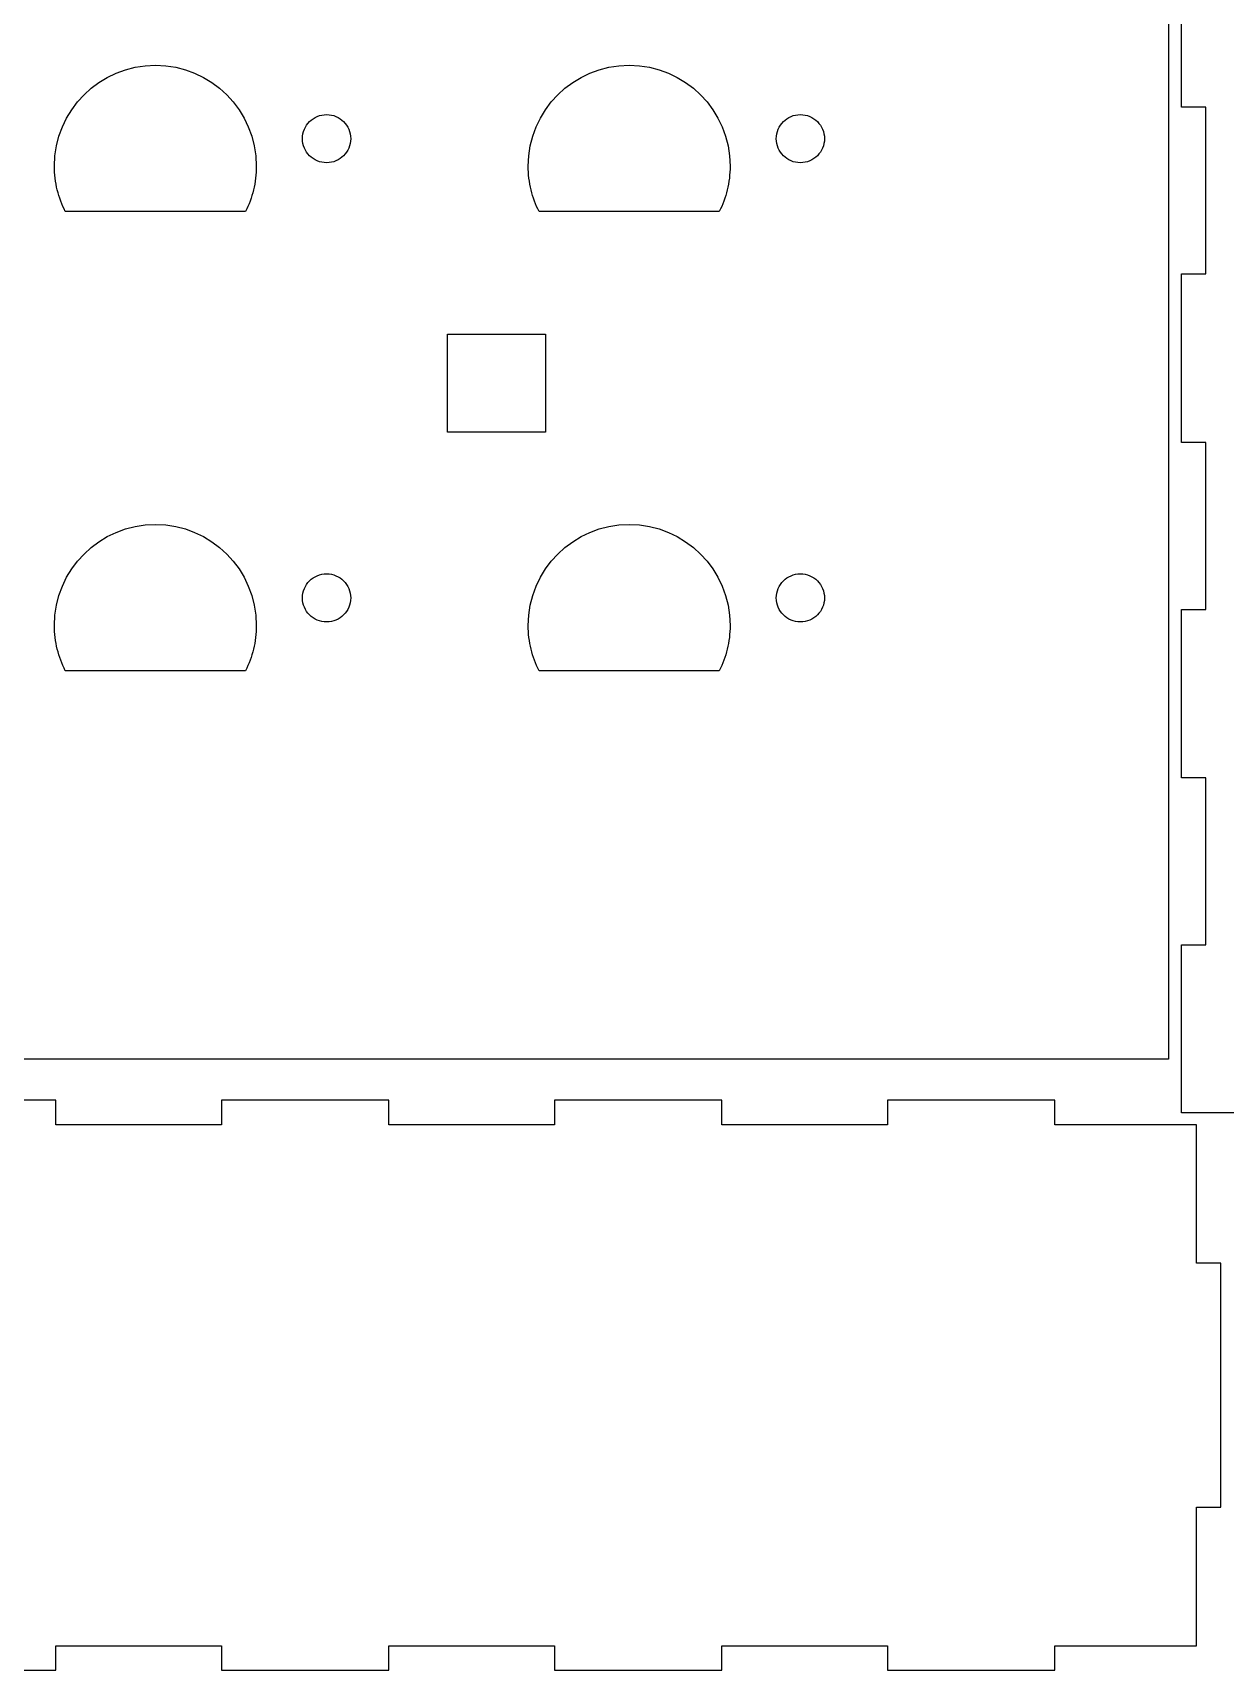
# Model space of a CAD drawing. Extents: x 11 to 585, y 6 to 386.
# Drawn here: x 130.9 to 276.8, y 8.9 to 209.4 of the extents above; entities that cross this region are included whole.
import ezdxf

# ---------------------------------------------------------------- set-up
doc = ezdxf.new("R2010")
doc.units = 0
doc.layers.get('0').update_dxf_attribs({"linetype": 'CONTINUOUS'})

msp = doc.modelspace()

# ---------------------------------------------------------------- linework, layer by layer
at = {"color": 7}
for p, q in [((269.894527, 385.790707), (269.894527, 83.715672)), ((271.482083, 200.316613), (271.482083, 220.939946)), ((141.059829, 204.463318), (142.194757, 204.879224)), ((142.194757, 204.879224), (143.378566, 205.184001)), ((143.378566, 205.184001), (144.605048, 205.371428)), ((144.605048, 205.371428), (145.867992, 205.435286)), ((145.867992, 205.435286), (147.130908, 205.371428)), ((147.130908, 205.371428), (148.35739, 205.184001)), ((148.35739, 205.184001), (149.541199, 204.879224)), ((149.541199, 204.879224), (150.676127, 204.463318)), ((199.064256, 204.463318), (200.199185, 204.879224)), ((200.199185, 204.879224), (201.382994, 205.184001)), ((201.382994, 205.184001), (202.609475, 205.371428)), ((202.609475, 205.371428), (203.87242, 205.435286)), ((203.87242, 205.435286), (205.135336, 205.371428)), ((205.135336, 205.371428), (206.361817, 205.184001)), ((206.361817, 205.184001), (207.545627, 204.879224)), ((207.545627, 204.879224), (208.680555, 204.463318)), ((137.133101, 201.812803), (138.010389, 202.611023)), ((138.010389, 202.611023), (138.961422, 203.322999)), ((138.961422, 203.322999), (139.979962, 203.942503)), ((139.979962, 203.942503), (141.059829, 204.463318)), ((150.676127, 204.463318), (151.755994, 203.942503)), ((151.755994, 203.942503), (152.774534, 203.322999)), ((152.774534, 203.322999), (153.725567, 202.611023)), ((153.725567, 202.611023), (154.602883, 201.812803)), ((195.137529, 201.812803), (196.014817, 202.611023)), ((196.014817, 202.611023), (196.965849, 203.322999)), ((196.965849, 203.322999), (197.984389, 203.942503)), ((197.984389, 203.942503), (199.064256, 204.463318)), ((208.680555, 204.463318), (209.760422, 203.942503)), ((209.760422, 203.942503), (210.778962, 203.322999)), ((210.778962, 203.322999), (211.729995, 202.611023)), ((211.729995, 202.611023), (212.607311, 201.812803)), ((135.624511, 199.98249), (136.335739, 200.93455)), ((136.335739, 200.93455), (137.133101, 201.812803)), ((154.602883, 201.812803), (155.400217, 200.93455)), ((155.400217, 200.93455), (156.111445, 199.98249)), ((193.628939, 199.98249), (194.340167, 200.93455)), ((194.340167, 200.93455), (195.137529, 201.812803)), ((212.607311, 201.812803), (213.404645, 200.93455)), ((213.404645, 200.93455), (214.115873, 199.98249)), ((134.485434, 197.881823), (135.005682, 198.962841)), ((135.005682, 198.962841), (135.624511, 199.98249)), ((156.111445, 199.98249), (156.730274, 198.962841)), ((156.730274, 198.962841), (157.250522, 197.881823)), ((164.553305, 198.318158), (164.743692, 198.527652)), ((164.743692, 198.527652), (164.953185, 198.718047)), ((164.953185, 198.718047), (165.180289, 198.887869)), ((165.180289, 198.887869), (165.423509, 199.035635)), ((165.423509, 199.035635), (165.681375, 199.159858)), ((165.681375, 199.159858), (165.952421, 199.259059)), ((165.952421, 199.259059), (166.235123, 199.331748)), ((166.235123, 199.331748), (166.528042, 199.376455)), ((166.528042, 199.376455), (166.829653, 199.391666)), ((166.829653, 199.391666), (167.131292, 199.376455)), ((167.131292, 199.376455), (167.424182, 199.331748)), ((167.424182, 199.331748), (167.706884, 199.259059)), ((167.706884, 199.259059), (167.97793, 199.159858)), ((167.97793, 199.159858), (168.235825, 199.035635)), ((168.235825, 199.035635), (168.479044, 198.887869)), ((168.479044, 198.887869), (168.706148, 198.718047)), ((168.706148, 198.718047), (168.915642, 198.527652)), ((168.915642, 198.527652), (169.106029, 198.318158)), ((192.489861, 197.881823), (193.01011, 198.962841)), ((193.01011, 198.962841), (193.628939, 199.98249)), ((214.115873, 199.98249), (214.734702, 198.962841)), ((214.734702, 198.962841), (215.25495, 197.881823)), ((222.557761, 198.318183), (222.748148, 198.527674)), ((222.748148, 198.527674), (222.957641, 198.718075)), ((222.957641, 198.718075), (223.184745, 198.887897)), ((223.184745, 198.887897), (223.427965, 199.035663)), ((223.427965, 199.035663), (223.685831, 199.159886)), ((223.685831, 199.159886), (223.956877, 199.259087)), ((223.956877, 199.259087), (224.239579, 199.331776)), ((224.239579, 199.331776), (224.532498, 199.37648)), ((224.532498, 199.37648), (224.834109, 199.39172)), ((224.834109, 199.39172), (225.135748, 199.37648)), ((225.135748, 199.37648), (225.428638, 199.331776)), ((225.428638, 199.331776), (225.711368, 199.259087)), ((225.711368, 199.259087), (225.982386, 199.159886)), ((225.982386, 199.159886), (226.240281, 199.035663)), ((226.240281, 199.035663), (226.4835, 198.887897)), ((226.4835, 198.887897), (226.710604, 198.718075)), ((226.710604, 198.718075), (226.920098, 198.527674)), ((226.920098, 198.527674), (227.110485, 198.318183)), ((274.482077, 200.316613), (271.482083, 200.316613)), ((274.482077, 179.873279), (274.482077, 200.316613)), ((133.765541, 195.560562), (134.069974, 196.745655)), ((134.069974, 196.745655), (134.485434, 197.881823)), ((157.250522, 197.881823), (157.665982, 196.745655)), ((157.665982, 196.745655), (157.970415, 195.560559)), ((163.87964, 196.441682), (163.89488, 196.743304)), ((163.89488, 196.743304), (163.939584, 197.036214)), ((163.939584, 197.036214), (164.012285, 197.318922)), ((164.012285, 197.318922), (164.111486, 197.589957)), ((164.111486, 197.589957), (164.23572, 197.847832)), ((164.23572, 197.847832), (164.383463, 198.091059)), ((164.383463, 198.091059), (164.553305, 198.318158)), ((169.106029, 198.318158), (169.275842, 198.091059)), ((169.275842, 198.091059), (169.423613, 197.847832)), ((169.423613, 197.847832), (169.547848, 197.589957)), ((169.547848, 197.589957), (169.647021, 197.318922)), ((169.647021, 197.318922), (169.719721, 197.036214)), ((169.719721, 197.036214), (169.764425, 196.743304)), ((169.764425, 196.743304), (169.779665, 196.441682)), ((191.769969, 195.560562), (192.074402, 196.745655)), ((192.074402, 196.745655), (192.489861, 197.881823)), ((215.25495, 197.881823), (215.670409, 196.745655)), ((215.670409, 196.745655), (215.974843, 195.560562)), ((221.884096, 196.44171), (221.899336, 196.743333)), ((221.899336, 196.743333), (221.94404, 197.03624)), ((221.94404, 197.03624), (222.016741, 197.31895)), ((222.016741, 197.31895), (222.115942, 197.589985)), ((222.115942, 197.589985), (222.240176, 197.847857)), ((222.240176, 197.847857), (222.387919, 198.091085)), ((222.387919, 198.091085), (222.557761, 198.318183)), ((227.110485, 198.318183), (227.280298, 198.091085)), ((227.280298, 198.091085), (227.428069, 197.847857)), ((227.428069, 197.847857), (227.552304, 197.589985)), ((227.552304, 197.589985), (227.651477, 197.31895)), ((227.651477, 197.31895), (227.724177, 197.03624)), ((227.724177, 197.03624), (227.768881, 196.743333)), ((227.768881, 196.743333), (227.784121, 196.44171)), ((133.578315, 194.332757), (133.765541, 195.560562)), ((157.970415, 195.560559), (158.157641, 194.332757)), ((163.89488, 196.140063), (163.87964, 196.441682)), ((163.939584, 195.847156), (163.89488, 196.140063)), ((164.012285, 195.564448), (163.939584, 195.847156)), ((164.111486, 195.29341), (164.012285, 195.564448)), ((164.23572, 195.035538), (164.111486, 195.29341)), ((164.383463, 194.792311), (164.23572, 195.035538)), ((164.553305, 194.565209), (164.383463, 194.792311)), ((164.743692, 194.355718), (164.553305, 194.565209)), ((169.106029, 194.565209), (168.915642, 194.355718)), ((169.275842, 194.792311), (169.106029, 194.565209)), ((169.423613, 195.035538), (169.275842, 194.792311)), ((169.547848, 195.29341), (169.423613, 195.035538)), ((169.647021, 195.564448), (169.547848, 195.29341)), ((169.719721, 195.847156), (169.647021, 195.564448)), ((169.764425, 196.140063), (169.719721, 195.847156)), ((169.779665, 196.441682), (169.764425, 196.140063)), ((191.582743, 194.332757), (191.769969, 195.560562)), ((215.974843, 195.560562), (216.162069, 194.332757)), ((221.899336, 196.140091), (221.884096, 196.44171)), ((221.94404, 195.847184), (221.899336, 196.140091)), ((222.016741, 195.564473), (221.94404, 195.847184)), ((222.115942, 195.293439), (222.016741, 195.564473)), ((222.240176, 195.035566), (222.115942, 195.293439)), ((222.387919, 194.792339), (222.240176, 195.035566)), ((222.557761, 194.565237), (222.387919, 194.792339)), ((222.748148, 194.355747), (222.557761, 194.565237)), ((227.110485, 194.565237), (226.920098, 194.355747)), ((227.280298, 194.792339), (227.110485, 194.565237)), ((227.428069, 195.035566), (227.280298, 194.792339)), ((227.552304, 195.293439), (227.428069, 195.035566)), ((227.651477, 195.564473), (227.552304, 195.293439)), ((227.724177, 195.847184), (227.651477, 195.564473)), ((227.768881, 196.140091), (227.724177, 195.847184)), ((227.784121, 196.44171), (227.768881, 196.140091)), ((133.514109, 193.068461), (133.514533, 193.068463)), ((133.519754, 192.694968), (133.514109, 193.068461)), ((133.514533, 193.068463), (133.578315, 194.332757)), ((133.536687, 192.324359), (133.519754, 192.694968)), ((158.157641, 194.332757), (158.221451, 193.068463)), ((158.215807, 192.695072), (158.199438, 192.324528)), ((158.221451, 193.068463), (158.215807, 192.695072)), ((164.953185, 194.16532), (164.743692, 194.355718)), ((165.180289, 193.995496), (164.953185, 194.16532)), ((165.423509, 193.847733), (165.180289, 193.995496)), ((165.681375, 193.72351), (165.423509, 193.847733)), ((165.952421, 193.624309), (165.681375, 193.72351)), ((166.235123, 193.551619), (165.952421, 193.624309)), ((166.528042, 193.506913), (166.235123, 193.551619)), ((166.829653, 193.491701), (166.528042, 193.506913)), ((167.131292, 193.506913), (166.829653, 193.491701)), ((167.424182, 193.551619), (167.131292, 193.506913)), ((167.706884, 193.624309), (167.424182, 193.551619)), ((167.97793, 193.72351), (167.706884, 193.624309)), ((168.235825, 193.847733), (167.97793, 193.72351)), ((168.479044, 193.995496), (168.235825, 193.847733)), ((168.706148, 194.16532), (168.479044, 193.995496)), ((168.915642, 194.355718), (168.706148, 194.16532)), ((191.518537, 193.068461), (191.518961, 193.068463)), ((191.524182, 192.694968), (191.518537, 193.068461)), ((191.518961, 193.068463), (191.582743, 194.332757)), ((191.541115, 192.324359), (191.524182, 192.694968)), ((216.162069, 194.332757), (216.225879, 193.068463)), ((216.220235, 192.695072), (216.203866, 192.324528)), ((216.225879, 193.068463), (216.220235, 192.695072)), ((222.957641, 194.165348), (222.748148, 194.355747)), ((223.184745, 193.995524), (222.957641, 194.165348)), ((223.427965, 193.847761), (223.184745, 193.995524)), ((223.685831, 193.723538), (223.427965, 193.847761)), ((223.956877, 193.624337), (223.685831, 193.723538)), ((224.239579, 193.551645), (223.956877, 193.624337)), ((224.532498, 193.506941), (224.239579, 193.551645)), ((224.834109, 193.491729), (224.532498, 193.506941)), ((225.135748, 193.506941), (224.834109, 193.491729)), ((225.428638, 193.551645), (225.135748, 193.506941)), ((225.711368, 193.624337), (225.428638, 193.551645)), ((225.982386, 193.723538), (225.711368, 193.624337)), ((226.240281, 193.847761), (225.982386, 193.723538)), ((226.4835, 193.995524), (226.240281, 193.847761)), ((226.710604, 194.165348), (226.4835, 193.995524)), ((226.920098, 194.355747), (226.710604, 194.165348)), ((133.564627, 191.956773), (133.536687, 192.324359)), ((133.603207, 191.592342), (133.564627, 191.956773)), ((133.652398, 191.231214), (133.603207, 191.592342)), ((133.712004, 190.873508), (133.652398, 191.231214)), ((133.781854, 190.519382), (133.712004, 190.873508)), ((133.861751, 190.168957), (133.781854, 190.519382)), ((157.958195, 190.519511), (157.879313, 190.169042)), ((158.027057, 190.873683), (157.958195, 190.519511)), ((158.085759, 191.231411), (158.027057, 190.873683)), ((158.13416, 191.592557), (158.085759, 191.231411)), ((158.172063, 191.956976), (158.13416, 191.592557)), ((158.199438, 192.324528), (158.172063, 191.956976)), ((191.569055, 191.956773), (191.541115, 192.324359)), ((191.607635, 191.592342), (191.569055, 191.956773)), ((191.656826, 191.231211), (191.607635, 191.592342)), ((191.716431, 190.873508), (191.656826, 191.231211)), ((191.786281, 190.519379), (191.716431, 190.873508)), ((191.866179, 190.168957), (191.786281, 190.519379)), ((215.962622, 190.519509), (215.883741, 190.169042)), ((216.031485, 190.873683), (215.962622, 190.519509)), ((216.090187, 191.231411), (216.031485, 190.873683)), ((216.138588, 191.592557), (216.090187, 191.231411)), ((216.17649, 191.956976), (216.138588, 191.592557)), ((216.203866, 192.324528), (216.17649, 191.956976)), ((133.951497, 189.82238), (133.861751, 190.168957)), ((134.050953, 189.479788), (133.951497, 189.82238)), ((134.159862, 189.141313), (134.050953, 189.479788)), ((134.278085, 188.8071), (134.159862, 189.141313)), ((134.405452, 188.477281), (134.278085, 188.8071)), ((134.541737, 188.151991), (134.405452, 188.477281)), ((157.340128, 188.477176), (157.204435, 188.151895)), ((157.466733, 188.807012), (157.340128, 188.477176)), ((157.584137, 189.141259), (157.466733, 188.807012)), ((157.692115, 189.479774), (157.584137, 189.141259)), ((157.790555, 189.822414), (157.692115, 189.479774)), ((157.879313, 190.169042), (157.790555, 189.822414)), ((191.955925, 189.82238), (191.866179, 190.168957)), ((192.05538, 189.479788), (191.955925, 189.82238)), ((192.16429, 189.141313), (192.05538, 189.479788)), ((192.282513, 188.807097), (192.16429, 189.141313)), ((192.40988, 188.477278), (192.282513, 188.807097)), ((192.546165, 188.151989), (192.40988, 188.477278)), ((215.344556, 188.477174), (215.208863, 188.151895)), ((215.471161, 188.807012), (215.344556, 188.477174)), ((215.588565, 189.141259), (215.471161, 188.807012)), ((215.696543, 189.479774), (215.588565, 189.141259)), ((215.794982, 189.822414), (215.696543, 189.479774)), ((215.883741, 190.169042), (215.794982, 189.822414)), ((134.686771, 187.831373), (134.541737, 188.151991)), ((134.840356, 187.515561), (134.686771, 187.831373)), ((136.219492, 187.515561), (134.840356, 187.515561)), ((137.598627, 187.515561), (136.219492, 187.515561)), ((138.977734, 187.515561), (137.598627, 187.515561)), ((140.356869, 187.515561), (138.977734, 187.515561)), ((141.736005, 187.515561), (140.356869, 187.515561)), ((143.11514, 187.515561), (141.736005, 187.515561)), ((144.494247, 187.515561), (143.11514, 187.515561)), ((145.873383, 187.515561), (144.494247, 187.515561)), ((147.252518, 187.515561), (145.873383, 187.515561)), ((148.631653, 187.515561), (147.252518, 187.515561)), ((150.01076, 187.515561), (148.631653, 187.515561)), ((151.389896, 187.515561), (150.01076, 187.515561)), ((152.769031, 187.515561), (151.389896, 187.515561)), ((154.148166, 187.515561), (152.769031, 187.515561)), ((155.527273, 187.515561), (154.148166, 187.515561)), ((156.906409, 187.515561), (155.527273, 187.515561)), ((157.059797, 187.831311), (156.906409, 187.515561)), ((157.204435, 188.151895), (157.059797, 187.831311)), ((192.691199, 187.83137), (192.546165, 188.151989)), ((192.844784, 187.515561), (192.691199, 187.83137)), ((194.223919, 187.515561), (192.844784, 187.515561)), ((195.603055, 187.515561), (194.223919, 187.515561)), ((196.982162, 187.515561), (195.603055, 187.515561)), ((198.361297, 187.515561), (196.982162, 187.515561)), ((199.740433, 187.515561), (198.361297, 187.515561)), ((201.119568, 187.515561), (199.740433, 187.515561)), ((202.498675, 187.515561), (201.119568, 187.515561)), ((203.87781, 187.515561), (202.498675, 187.515561)), ((205.256946, 187.515561), (203.87781, 187.515561)), ((206.636081, 187.515561), (205.256946, 187.515561)), ((208.015188, 187.515561), (206.636081, 187.515561)), ((209.394323, 187.515561), (208.015188, 187.515561)), ((210.773459, 187.515561), (209.394323, 187.515561)), ((212.152594, 187.515561), (210.773459, 187.515561)), ((213.531701, 187.515561), (212.152594, 187.515561)), ((214.910837, 187.515561), (213.531701, 187.515561)), ((215.064224, 187.831308), (214.910837, 187.515561)), ((215.208863, 188.151895), (215.064224, 187.831308)), ((271.482083, 159.249947), (271.482083, 179.873279)), ((271.482083, 179.873279), (274.482077, 179.873279)), ((181.614485, 172.497844), (193.614489, 172.497844)), ((181.614485, 160.497846), (181.614485, 172.497844)), ((193.614489, 172.497844), (193.614489, 160.497846)), ((193.614489, 160.497846), (181.614485, 160.497846)), ((274.482077, 159.249947), (271.482083, 159.249947)), ((274.482077, 138.806616), (274.482077, 159.249947)), ((141.059829, 148.235654), (142.194757, 148.65156)), ((142.194757, 148.65156), (143.378566, 148.956337)), ((143.378566, 148.956337), (144.605048, 149.143764)), ((144.605048, 149.143764), (145.867992, 149.207622)), ((145.867992, 149.207622), (147.130908, 149.143764)), ((147.130908, 149.143764), (148.35739, 148.956337)), ((148.35739, 148.956337), (149.541199, 148.65156)), ((149.541199, 148.65156), (150.676127, 148.235654)), ((199.064256, 148.235654), (200.199185, 148.65156)), ((200.199185, 148.65156), (201.382994, 148.956337)), ((201.382994, 148.956337), (202.609475, 149.143764)), ((202.609475, 149.143764), (203.87242, 149.207622)), ((203.87242, 149.207622), (205.135336, 149.143764)), ((205.135336, 149.143764), (206.361817, 148.956337)), ((206.361817, 148.956337), (207.545627, 148.65156)), ((207.545627, 148.65156), (208.680555, 148.235654)), ((137.133101, 145.585139), (138.010389, 146.383359)), ((138.010389, 146.383359), (138.961422, 147.095335)), ((138.961422, 147.095335), (139.979962, 147.714839)), ((139.979962, 147.714839), (141.059829, 148.235654)), ((150.676127, 148.235654), (151.755994, 147.714839)), ((151.755994, 147.714839), (152.774534, 147.095335)), ((152.774534, 147.095335), (153.725567, 146.383359)), ((153.725567, 146.383359), (154.602883, 145.585136)), ((195.137529, 145.585139), (196.014817, 146.383359)), ((196.014817, 146.383359), (196.965849, 147.095335)), ((196.965849, 147.095335), (197.984389, 147.714839)), ((197.984389, 147.714839), (199.064256, 148.235654)), ((208.680555, 148.235654), (209.760422, 147.714839)), ((209.760422, 147.714839), (210.778962, 147.095335)), ((210.778962, 147.095335), (211.729995, 146.383359)), ((211.729995, 146.383359), (212.607311, 145.585139)), ((135.624511, 143.754823), (136.335739, 144.706886)), ((136.335739, 144.706886), (137.133101, 145.585139)), ((154.602883, 145.585136), (155.400217, 144.706886)), ((155.400217, 144.706886), (156.111445, 143.754823)), ((193.628939, 143.754823), (194.340167, 144.706886)), ((194.340167, 144.706886), (195.137529, 145.585139)), ((212.607311, 145.585139), (213.404645, 144.706886)), ((213.404645, 144.706886), (214.115873, 143.754823)), ((134.485434, 141.654153), (135.005682, 142.735174)), ((135.005682, 142.735174), (135.624511, 143.754823)), ((156.111445, 143.754823), (156.730274, 142.735174)), ((156.730274, 142.735174), (157.250522, 141.654153)), ((164.743692, 142.299945), (164.953185, 142.490347)), ((164.953185, 142.490347), (165.180289, 142.660168)), ((165.180289, 142.660168), (165.423509, 142.807934)), ((165.423509, 142.807934), (165.681375, 142.932157)), ((165.681375, 142.932157), (165.952421, 143.031358)), ((165.952421, 143.031358), (166.235123, 143.104047)), ((166.235123, 143.104047), (166.528042, 143.148751)), ((166.528042, 143.148751), (166.829653, 143.163963)), ((166.829653, 143.163963), (167.131292, 143.148751)), ((167.131292, 143.148751), (167.424182, 143.104047)), ((167.424182, 143.104047), (167.706884, 143.031358)), ((167.706884, 143.031358), (167.97793, 142.932157)), ((167.97793, 142.932157), (168.235825, 142.807934)), ((168.235825, 142.807934), (168.479044, 142.660168)), ((168.479044, 142.660168), (168.706148, 142.490347)), ((168.706148, 142.490347), (168.915642, 142.299945)), ((192.489861, 141.654153), (193.01011, 142.735174)), ((193.01011, 142.735174), (193.628939, 143.754823)), ((214.115873, 143.754823), (214.734702, 142.735174)), ((214.734702, 142.735174), (215.25495, 141.654153)), ((222.748148, 142.300002), (222.957641, 142.490403)), ((222.957641, 142.490403), (223.184745, 142.660225)), ((223.184745, 142.660225), (223.427965, 142.80799)), ((223.427965, 142.80799), (223.685831, 142.932213)), ((223.685831, 142.932213), (223.956877, 143.031415)), ((223.956877, 143.031415), (224.239579, 143.104104)), ((224.239579, 143.104104), (224.532498, 143.148808)), ((224.532498, 143.148808), (224.834109, 143.164019)), ((224.834109, 143.164019), (225.135748, 143.148808)), ((225.135748, 143.148808), (225.428638, 143.104104)), ((225.428638, 143.104104), (225.711368, 143.031415)), ((225.711368, 143.031415), (225.982386, 142.932213)), ((225.982386, 142.932213), (226.240281, 142.80799)), ((226.240281, 142.80799), (226.4835, 142.660225)), ((226.4835, 142.660225), (226.710604, 142.490403)), ((226.710604, 142.490403), (226.920098, 142.300002)), ((133.765541, 139.332887), (134.069974, 140.517986)), ((134.069974, 140.517986), (134.485434, 141.654153)), ((157.250522, 141.654153), (157.665982, 140.517986)), ((157.665982, 140.517986), (157.970415, 139.332887)), ((163.87964, 140.213982), (163.89488, 140.515604)), ((163.89488, 140.515604), (163.939584, 140.808511)), ((163.939584, 140.808511), (164.012285, 141.091221)), ((164.012285, 141.091221), (164.111486, 141.362256)), ((164.111486, 141.362256), (164.23572, 141.620128)), ((164.23572, 141.620128), (164.383463, 141.863356)), ((164.383463, 141.863356), (164.553305, 142.090455)), ((164.553305, 142.090455), (164.743692, 142.299945)), ((168.915642, 142.299945), (169.106029, 142.090455)), ((169.106029, 142.090455), (169.275842, 141.863356)), ((169.275842, 141.863356), (169.423613, 141.620128)), ((169.423613, 141.620128), (169.547848, 141.362256)), ((169.547848, 141.362256), (169.647021, 141.091221)), ((169.647021, 141.091221), (169.719721, 140.808511)), ((169.719721, 140.808511), (169.764425, 140.515604)), ((169.764425, 140.515604), (169.779665, 140.213982)), ((191.769969, 139.332887), (192.074402, 140.517986)), ((192.074402, 140.517986), (192.489861, 141.654153)), ((215.25495, 141.654153), (215.670409, 140.517986)), ((215.670409, 140.517986), (215.974843, 139.332887)), ((221.884096, 140.214038), (221.899336, 140.51566)), ((221.899336, 140.51566), (221.94404, 140.808567)), ((221.94404, 140.808567), (222.016741, 141.091278)), ((222.016741, 141.091278), (222.115942, 141.362313)), ((222.115942, 141.362313), (222.240176, 141.620185)), ((222.240176, 141.620185), (222.387919, 141.863412)), ((222.387919, 141.863412), (222.557761, 142.090511)), ((222.557761, 142.090511), (222.748148, 142.300002)), ((226.920098, 142.300002), (227.110485, 142.090511)), ((227.110485, 142.090511), (227.280298, 141.863412)), ((227.280298, 141.863412), (227.428069, 141.620185)), ((227.428069, 141.620185), (227.552304, 141.362313)), ((227.552304, 141.362313), (227.651477, 141.091278)), ((227.651477, 141.091278), (227.724177, 140.808567)), ((227.724177, 140.808567), (227.768881, 140.51566)), ((227.768881, 140.51566), (227.784121, 140.214038)), ((133.578315, 138.105082), (133.765541, 139.332887)), ((157.970415, 139.332887), (158.157641, 138.105082)), ((163.89488, 139.912362), (163.87964, 140.213982)), ((163.939584, 139.619455), (163.89488, 139.912362)), ((164.012285, 139.336745), (163.939584, 139.619455)), ((164.111486, 139.06571), (164.012285, 139.336745)), ((164.23572, 138.807838), (164.111486, 139.06571)), ((164.383463, 138.56461), (164.23572, 138.807838)), ((164.553305, 138.337509), (164.383463, 138.56461)), ((169.275842, 138.56461), (169.106029, 138.337509)), ((169.423613, 138.807838), (169.275842, 138.56461)), ((169.547848, 139.06571), (169.423613, 138.807838)), ((169.647021, 139.336745), (169.547848, 139.06571)), ((169.719721, 139.619455), (169.647021, 139.336745)), ((169.764425, 139.912362), (169.719721, 139.619455)), ((169.779665, 140.213982), (169.764425, 139.912362)), ((191.582743, 138.105082), (191.769969, 139.332887)), ((215.974843, 139.332887), (216.162069, 138.105082)), ((221.899336, 139.912419), (221.884096, 140.214038)), ((221.94404, 139.619512), (221.899336, 139.912419)), ((222.016741, 139.336801), (221.94404, 139.619512)), ((222.115942, 139.065766), (222.016741, 139.336801)), ((222.240176, 138.807894), (222.115942, 139.065766)), ((222.387919, 138.564666), (222.240176, 138.807894)), ((222.557761, 138.337565), (222.387919, 138.564666)), ((227.280298, 138.564666), (227.110485, 138.337565)), ((227.428069, 138.807894), (227.280298, 138.564666)), ((227.552304, 139.065766), (227.428069, 138.807894)), ((227.651477, 139.336801), (227.552304, 139.065766)), ((227.724177, 139.619512), (227.651477, 139.336801)), ((227.768881, 139.912419), (227.724177, 139.619512)), ((227.784121, 140.214038), (227.768881, 139.912419)), ((271.482083, 118.183283), (271.482083, 138.806616)), ((271.482083, 138.806616), (274.482077, 138.806616)), ((133.519754, 136.467293), (133.514109, 136.840785)), ((133.514109, 136.840785), (133.514533, 136.840785)), ((133.514533, 136.840785), (133.578315, 138.105082)), ((133.536687, 136.096684), (133.519754, 136.467293)), ((158.157641, 138.105082), (158.221451, 136.840785)), ((158.215807, 136.467397), (158.199438, 136.096853)), ((158.221451, 136.840785), (158.215807, 136.467397)), ((164.743692, 138.128018), (164.553305, 138.337509)), ((164.953185, 137.937619), (164.743692, 138.128018)), ((165.180289, 137.767795), (164.953185, 137.937619)), ((165.423509, 137.620032), (165.180289, 137.767795)), ((165.681375, 137.495809), (165.423509, 137.620032)), ((165.952421, 137.396608), (165.681375, 137.495809)), ((166.235123, 137.323916), (165.952421, 137.396608)), ((166.528042, 137.279212), (166.235123, 137.323916)), ((166.829653, 137.263972), (166.528042, 137.279212)), ((167.131292, 137.279212), (166.829653, 137.263972)), ((167.424182, 137.323916), (167.131292, 137.279212)), ((167.706884, 137.396608), (167.424182, 137.323916)), ((167.97793, 137.495809), (167.706884, 137.396608)), ((168.235825, 137.620032), (167.97793, 137.495809)), ((168.479044, 137.767795), (168.235825, 137.620032)), ((168.706148, 137.937619), (168.479044, 137.767795)), ((168.915642, 138.128018), (168.706148, 137.937619)), ((169.106029, 138.337509), (168.915642, 138.128018)), ((191.524182, 136.467293), (191.518537, 136.840785)), ((191.518537, 136.840785), (191.518961, 136.840785)), ((191.518961, 136.840785), (191.582743, 138.105082)), ((191.541115, 136.096684), (191.524182, 136.467293)), ((216.162069, 138.105082), (216.225879, 136.840785)), ((216.220235, 136.467397), (216.203866, 136.096853)), ((216.225879, 136.840785), (216.220235, 136.467397)), ((222.748148, 138.128074), (222.557761, 138.337565)), ((222.957641, 137.937676), (222.748148, 138.128074)), ((223.184745, 137.767852), (222.957641, 137.937676)), ((223.427965, 137.620088), (223.184745, 137.767852)), ((223.685831, 137.495866), (223.427965, 137.620088)), ((223.956877, 137.396664), (223.685831, 137.495866)), ((224.239579, 137.323972), (223.956877, 137.396664)), ((224.532498, 137.279268), (224.239579, 137.323972)), ((224.834109, 137.264057), (224.532498, 137.279268)), ((225.135748, 137.279268), (224.834109, 137.264057)), ((225.428638, 137.323972), (225.135748, 137.279268)), ((225.711368, 137.396664), (225.428638, 137.323972)), ((225.982386, 137.495866), (225.711368, 137.396664)), ((226.240281, 137.620088), (225.982386, 137.495866)), ((226.4835, 137.767852), (226.240281, 137.620088)), ((226.710604, 137.937676), (226.4835, 137.767852)), ((226.920098, 138.128074), (226.710604, 137.937676)), ((227.110485, 138.337565), (226.920098, 138.128074)), ((133.564627, 135.729098), (133.536687, 136.096684)), ((133.603207, 135.36467), (133.564627, 135.729098)), ((133.652398, 135.003536), (133.603207, 135.36467)), ((133.712004, 134.645836), (133.652398, 135.003536)), ((133.781854, 134.291709), (133.712004, 134.645836)), ((158.027057, 134.646011), (157.958195, 134.291842)), ((158.085759, 135.003739), (158.027057, 134.646011)), ((158.13416, 135.364885), (158.085759, 135.003739)), ((158.172063, 135.729304), (158.13416, 135.364885)), ((158.199438, 136.096853), (158.172063, 135.729304)), ((191.569055, 135.729098), (191.541115, 136.096684)), ((191.607635, 135.36467), (191.569055, 135.729098)), ((191.656826, 135.003536), (191.607635, 135.36467)), ((191.716431, 134.645836), (191.656826, 135.003536)), ((191.786281, 134.291709), (191.716431, 134.645836)), ((216.031485, 134.646011), (215.962622, 134.291842)), ((216.090187, 135.003739), (216.031485, 134.646011)), ((216.138588, 135.364885), (216.090187, 135.003739)), ((216.17649, 135.729304), (216.138588, 135.364885)), ((216.203866, 136.096853), (216.17649, 135.729304)), ((133.861751, 133.941288), (133.781854, 134.291709)), ((133.951497, 133.594711), (133.861751, 133.941288)), ((134.050953, 133.252118), (133.951497, 133.594711)), ((134.159862, 132.913646), (134.050953, 133.252118)), ((134.278085, 132.57943), (134.159862, 132.913646)), ((134.405452, 132.249611), (134.278085, 132.57943)), ((157.466733, 132.579343), (157.340128, 132.24951)), ((157.584137, 132.91359), (157.466733, 132.579343)), ((157.692115, 133.252104), (157.584137, 132.91359)), ((157.790555, 133.594744), (157.692115, 133.252104)), ((157.879313, 133.941373), (157.790555, 133.594744)), ((157.958195, 134.291842), (157.879313, 133.941373)), ((191.866179, 133.941288), (191.786281, 134.291709)), ((191.955925, 133.594711), (191.866179, 133.941288)), ((192.05538, 133.252118), (191.955925, 133.594711)), ((192.16429, 132.913646), (192.05538, 133.252118)), ((192.282513, 132.57943), (192.16429, 132.913646)), ((192.40988, 132.249611), (192.282513, 132.57943)), ((215.471161, 132.579343), (215.344556, 132.24951)), ((215.588565, 132.91359), (215.471161, 132.579343)), ((215.696543, 133.252104), (215.588565, 132.91359)), ((215.794982, 133.594744), (215.696543, 133.252104)), ((215.883741, 133.941373), (215.794982, 133.594744)), ((215.962622, 134.291842), (215.883741, 133.941373)), ((134.541737, 131.924325), (134.405452, 132.249611)), ((134.686771, 131.603706), (134.541737, 131.924325)), ((134.840356, 131.287894), (134.686771, 131.603706)), ((136.219492, 131.287894), (134.840356, 131.287894)), ((137.598627, 131.287894), (136.219492, 131.287894)), ((138.977734, 131.287894), (137.598627, 131.287894)), ((140.356869, 131.287894), (138.977734, 131.287894)), ((141.736005, 131.287894), (140.356869, 131.287894)), ((143.11514, 131.287894), (141.736005, 131.287894)), ((144.494247, 131.287894), (143.11514, 131.287894)), ((145.873383, 131.287894), (144.494247, 131.287894)), ((147.252518, 131.287894), (145.873383, 131.287894)), ((148.631653, 131.287894), (147.252518, 131.287894)), ((150.01076, 131.287894), (148.631653, 131.287894)), ((151.389896, 131.287894), (150.01076, 131.287894)), ((152.769031, 131.287894), (151.389896, 131.287894)), ((154.148166, 131.287894), (152.769031, 131.287894)), ((155.527273, 131.287894), (154.148166, 131.287894)), ((156.906409, 131.287894), (155.527273, 131.287894)), ((157.059797, 131.603641), (156.906409, 131.287894)), ((157.204435, 131.924229), (157.059797, 131.603641)), ((157.340128, 132.24951), (157.204435, 131.924229)), ((192.546165, 131.924325), (192.40988, 132.249611)), ((192.691199, 131.603706), (192.546165, 131.924325)), ((192.844784, 131.287894), (192.691199, 131.603706)), ((194.223919, 131.287894), (192.844784, 131.287894)), ((195.603055, 131.287894), (194.223919, 131.287894)), ((196.982162, 131.287894), (195.603055, 131.287894)), ((198.361297, 131.287894), (196.982162, 131.287894)), ((199.740433, 131.287894), (198.361297, 131.287894)), ((201.119568, 131.287894), (199.740433, 131.287894)), ((202.498675, 131.287894), (201.119568, 131.287894)), ((203.87781, 131.287894), (202.498675, 131.287894)), ((205.256946, 131.287894), (203.87781, 131.287894)), ((206.636081, 131.287894), (205.256946, 131.287894)), ((208.015188, 131.287894), (206.636081, 131.287894)), ((209.394323, 131.287894), (208.015188, 131.287894)), ((210.773459, 131.287894), (209.394323, 131.287894)), ((212.152594, 131.287894), (210.773459, 131.287894)), ((213.531701, 131.287894), (212.152594, 131.287894)), ((214.910837, 131.287894), (213.531701, 131.287894)), ((215.064224, 131.603641), (214.910837, 131.287894)), ((215.208863, 131.924229), (215.064224, 131.603641)), ((215.344556, 132.24951), (215.208863, 131.924229)), ((274.482077, 118.183283), (271.482083, 118.183283)), ((274.482077, 97.739972), (274.482077, 118.183283)), ((271.482083, 77.161597), (271.482083, 97.739972)), ((271.482083, 97.739972), (274.482077, 97.739972)), ((269.894527, 83.715672), (11.557252, 83.715672)), ((133.678899, 78.717065), (113.200149, 78.717065)), ((133.678899, 75.70962), (133.678899, 78.717065)), ((174.442371, 78.717065), (153.972455, 78.717065)), ((153.972455, 78.717065), (153.972455, 75.70962)), ((174.442371, 75.70962), (174.442371, 78.717065)), ((215.214677, 78.717065), (194.735927, 78.717065)), ((194.735927, 78.717065), (194.735927, 75.70962)), ((215.214677, 75.70962), (215.214677, 78.717065)), ((255.986955, 78.717065), (235.508205, 78.717065)), ((235.508205, 78.717065), (235.508205, 75.70962)), ((255.986955, 75.70962), (255.986955, 78.717065)), ((291.911701, 77.161597), (271.482083, 77.161597)), ((153.972455, 75.70962), (133.678899, 75.70962)), ((194.735927, 75.70962), (174.442371, 75.70962)), ((235.508205, 75.70962), (215.214677, 75.70962)), ((273.325982, 75.70962), (255.986955, 75.70962)), ((273.325982, 58.758648), (273.325982, 75.70962)), ((276.324593, 58.758648), (273.325982, 58.758648)), ((276.324593, 48.766232), (276.324593, 58.758648)), ((276.324593, 58.758648), (276.324593, 58.758648)), ((276.324593, 38.861982), (276.324593, 48.766232)), ((276.324593, 28.869565), (276.324593, 38.861982)), ((273.325982, 11.918565), (273.325982, 28.869565)), ((273.325982, 28.869565), (276.324593, 28.869565)), ((133.678899, 8.911148), (133.678899, 11.918565)), ((133.678899, 11.918565), (153.972455, 11.918565)), ((153.972455, 11.918565), (153.972455, 8.911148)), ((174.442371, 8.911148), (174.442371, 11.918565)), ((174.442371, 11.918565), (194.735927, 11.918565)), ((194.735927, 11.918565), (194.735927, 8.911148)), ((215.214677, 8.911148), (215.214677, 11.918565)), ((215.214677, 11.918565), (235.508205, 11.918565)), ((235.508205, 11.918565), (235.508205, 8.911148)), ((255.986955, 8.911148), (255.986955, 11.918565)), ((255.986955, 11.918565), (273.325982, 11.918565)), ((113.200149, 8.911148), (133.678899, 8.911148)), ((153.972455, 8.911148), (174.442371, 8.911148)), ((194.735927, 8.911148), (215.214677, 8.911148)), ((235.508205, 8.911148), (255.986955, 8.911148))]:
    msp.add_line(p, q, dxfattribs=at)

doc.saveas('drawing.dxf')
